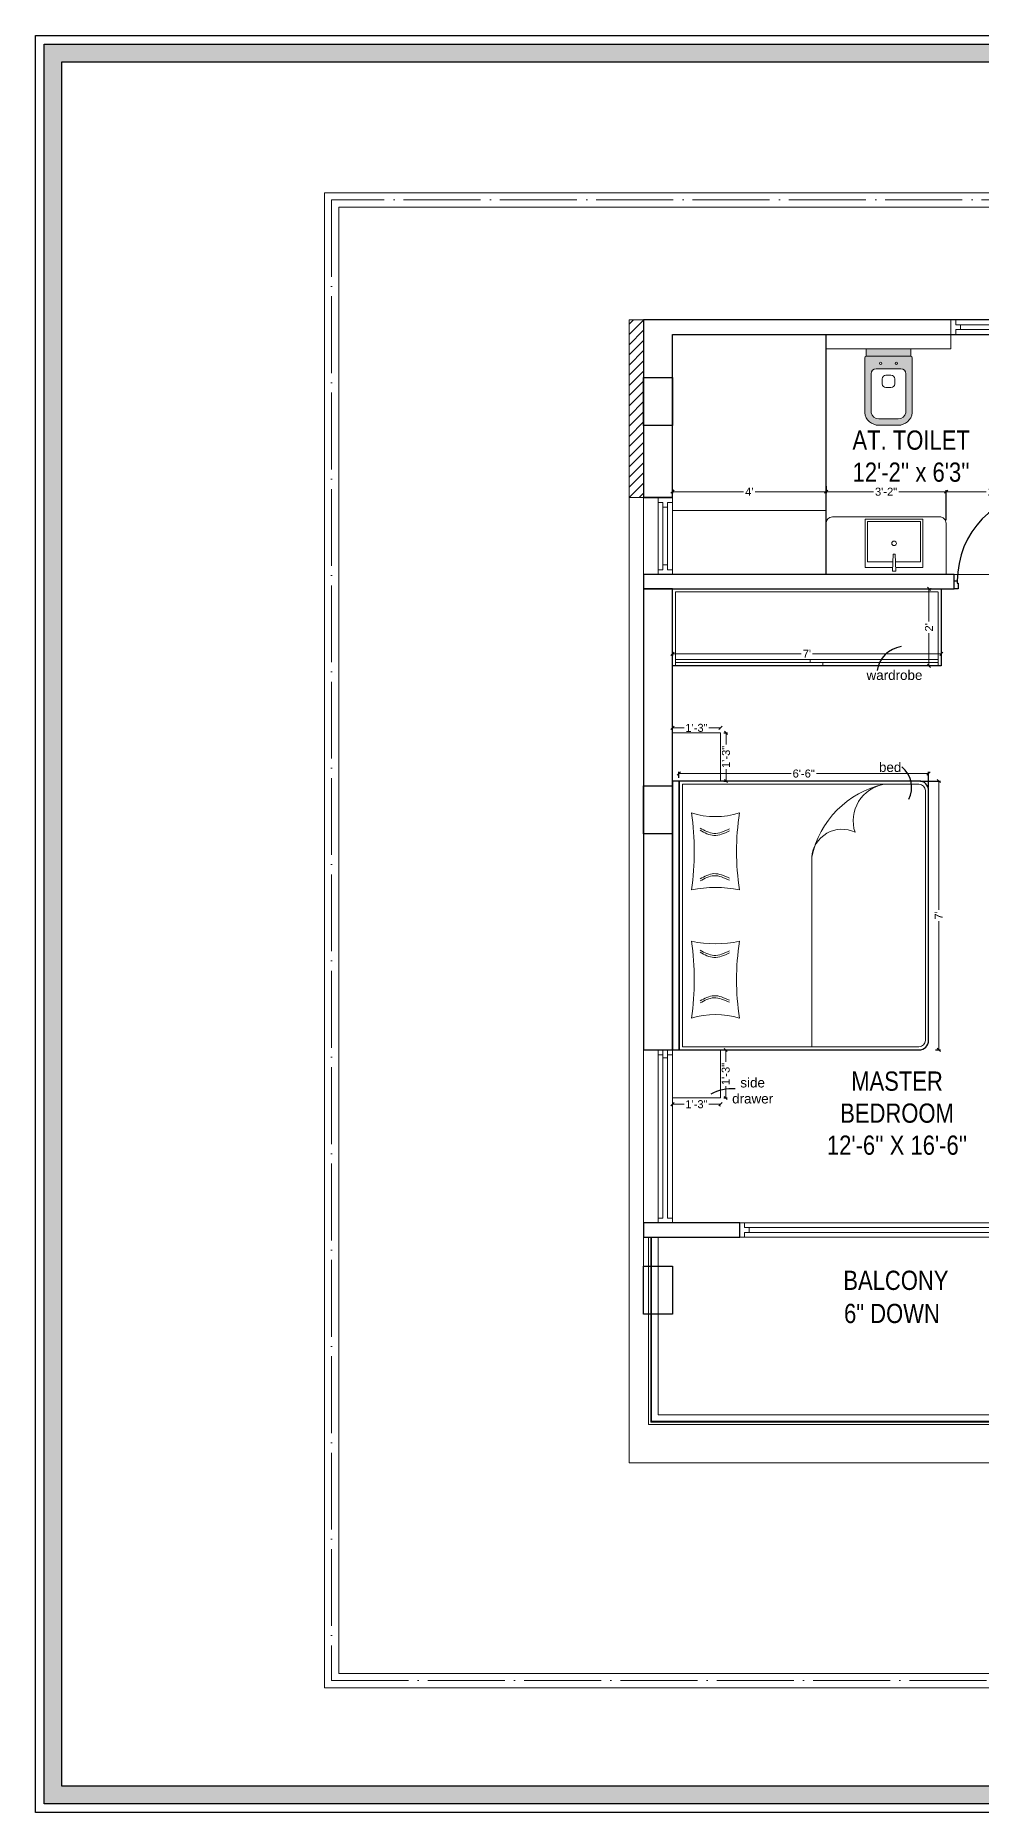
# Model space of a CAD drawing. Header units: millimetres. Extents: x 56222 to 3066687, y -650199 to -121287.
# Drawn here: x 155250 to 155545, y -179290 to -178735 of the extents above; entities that cross this region are included whole.
import ezdxf

# ---------------------------------------------------------------- set-up
doc = ezdxf.new("R2010")
doc.units = ezdxf.units.MM
doc.header["$MEASUREMENT"] = 0
doc.header["$PDMODE"] = 35
doc.linetypes.add('ACAD_ISO04W100', pattern=[30, 24, -3, 0, -3])
doc.layers.get('Defpoints').update_dxf_attribs({"color": 220})
doc.layers.add('AR DOOR', color=40, linetype='Continuous')
doc.layers.add('AR ELE-5', color=134, linetype='Continuous')
for name, color, linetype, lineweight in [('COLUMN', 1, 'Continuous', 30), ('dim05', 1, 'Continuous', 13), ('FIRST FLOOR', 7, 'Continuous', 9), ('FIRST FLOOR ( DW_RAIL )', 7, 'Continuous', 9), ('FIRST FLOOR ( TEXT )', 7, 'Continuous', 9), ('FIRST FLOOR_( PLine )_', 251, 'Continuous', 30), ('FURNITURE', 32, 'Continuous', 9), ('GROUND FLOOR', 7, 'Continuous', 9), ('GROUND FLOOR  ( DIM )', 7, 'Continuous', 9), ('Labelling', 1, 'Continuous', 25), ('NAME PLATE', 7, 'Continuous', 25), ('SECOND FLOOR ( TEXT )', 7, 'Continuous', 9), ('wall', 7, 'Continuous', 30)]:
    doc.layers.add(name, color=color, linetype=linetype, lineweight=lineweight)
doc.styles.add('Arial', font='arial.ttf')
doc.styles.add('KATHA', font='swissc.ttf')
doc.styles.get("Standard").update_dxf_attribs({"font": 'arial.ttf', "height": 6})
doc.styles.add('style4', font='ARIALN.TTF')
doc.dimstyles.new('ISO-25', dxfattribs={"dimtxt": 2.5, "dimasz": 1, "dimexe": 0.5, "dimexo": 1, "dimtad": 0, "dimdec": 1, "dimlunit": 4, "dimtxsty": 'Standard', "dimblk": 'OBLIQUE', "dimcen": 2.5, "dimclrd": 1, "dimclre": 1, "dimclrt": 5, "dimadec": 0, "dimazin": 0, "dimtfac": 1, "dimtdec": 1, "dimtmove": 0, "dimatfit": 3, "dimfxl": 1, "dimlwd": -1, "dimarcsym": 0})

# ---------------------------------------------------------------- blocks, each defined once
blk = doc.blocks.new('*U255')
for points in [[(0, 0), (0, 1120), (-30, 1120), (-30, 0)], [(40, 0), (0, 0), (0, -30), (-10, -30), (-10, -100), (40, -100)], [(-1160, 0), (-1120, 0), (-1120, -30), (-1110, -30), (-1110, -100), (-1160, -100)]]:
    blk.add_lwpolyline(points, close=True)
at = {"layer": 'AR ELE-5', "linetype": 'ByBlock', "ltscale": 15}
blk.add_arc((2, -1), 1122, 92.373, 179.9653, dxfattribs=at)
blk = doc.blocks.new('LAYOUT FILE')
at = {"layer": 'NAME PLATE', "true_color": 0xd39e00}
h = blk.add_hatch(color=42, dxfattribs=at)
h.paths.add_polyline_path([(3346889.83, -513806.18), (3346889.83, -514260.7), (3347535.56, -514260.7), (3347535.56, -513806.18)])
h.paths.add_polyline_path([(3346894.36, -513810.71), (3347531.03, -513810.71), (3347531.03, -514256.17), (3346894.36, -514256.17)], flags=16)
at = {"layer": 'NAME PLATE', "color": 42, "true_color": 0xd39e00}
for points in [[(3346887.56, -513803.91), (3347537.83, -513803.91), (3347537.83, -514262.96), (3346887.56, -514262.96)], [(3346889.83, -513806.18), (3347535.56, -513806.18), (3347535.56, -514260.7), (3346889.83, -514260.7)], [(3346894.36, -513810.71), (3347531.03, -513810.71), (3347531.03, -514256.17), (3346894.36, -514256.17)]]:
    blk.add_lwpolyline(points, close=True, dxfattribs=at)
blk = doc.blocks.new('A$C3EC62B37')
at = {"layer": 'FURNITURE', "lineweight": 30, "ltscale": 0.25, "true_color": 0xffffff}
h = blk.add_hatch(color=7, dxfattribs=at)
h.dxf.hatch_style = 1
h.paths.add_polyline_path([(-12.22, 0), (-12.22, 2.35), (-26.26, 2.35), (-26.26, 0)])
h.paths.add_polyline_path([(-26.26, 2.35), (-12.22, 2.35, 0.414214), (-11.83, 2.74), (-11.83, 19.96, 0.388639), (-16.24, 23.87), (-22.38, 23.87, 0.379499), (-26.65, 19.96), (-26.65, 2.74, 0.414214)])
h.paths.add_polyline_path([(-15.35, 6.26), (-23.13, 6.26, -0.414214), (-24.7, 7.83), (-24.7, 19.96, -0.349567), (-22.37, 21.91), (-16.24, 21.91, -0.364948), (-13.78, 19.96), (-13.78, 7.83, -0.414214)], flags=16)
h.paths.add_polyline_path([(-18.46, 8.22), (-20.02, 8.22, -0.414214), (-21.2, 9.39), (-21.2, 10.96, -0.414214), (-20.02, 12.13), (-18.46, 12.13, -0.414214), (-17.28, 10.96), (-17.28, 9.39, -0.414214)], flags=0)
h.paths.add_polyline_path([(-22.06, 4.53, -1), (-21.27, 4.53, -1)], flags=16)
at = {"layer": 'FURNITURE', "color": 0, "linetype": 'ByBlock', "lineweight": -2}
for p, q in [((-22.24, 23.87), (-16.24, 23.87)), ((-26.65, 2.74), (-26.65, 19.96)), ((-24.7, 7.83), (-24.7, 19.96)), ((-22.24, 21.91), (-16.24, 21.91)), ((-13.78, 7.83), (-13.78, 19.96)), ((-11.83, 2.74), (-11.83, 19.96)), ((-20.02, 12.13), (-18.46, 12.13)), ((-23.13, 6.26), (-15.35, 6.26)), ((-21.2, 9.39), (-21.2, 10.96)), ((-20.02, 8.22), (-18.46, 8.22)), ((-17.28, 9.39), (-17.28, 10.96)), ((-26.26, 2.35), (-12.22, 2.35)), ((-26.26, 2.35), (-26.26, 0)), ((-26.26, 0), (-12.22, 0)), ((-26.26, 0), (-12.22, 0)), ((-12.22, 2.35), (-12.22, 0))]:
    blk.add_line(p, q, dxfattribs=at)
for centre in [(-21.66, 4.53), (-16.81, 4.53)]:
    blk.add_circle(centre, 0.391, dxfattribs=at)
for centre, radius, start, end in [((-22.31, 19.5), 4.37, 89.0873, 174.0395), ((-16.17, 19.5), 4.37, 5.9605, 90.9127), ((-22.31, 19.48), 2.44, 88.437, 168.6348), ((-16.17, 19.48), 2.44, 11.3652, 91.563), ((-20.02, 10.96), 1.17, 90, 180), ((-18.46, 10.96), 1.17, 0, 90), ((-23.13, 7.83), 1.57, 180, 270), ((-20.02, 9.39), 1.17, 180, 270), ((-18.46, 9.39), 1.17, 270, 0), ((-15.35, 7.83), 1.57, 270, 0), ((-26.26, 2.74), 0.391, 180, 270), ((-12.22, 2.74), 0.391, 270, 0)]:
    blk.add_arc(centre, radius, start, end, dxfattribs=at)
blk = doc.blocks.new('_Oblique')
at = {"layer": 'wall', "color": 0, "lineweight": -2}
blk.add_line((-0.5, -0.5), (0.5, 0.5), dxfattribs=at)
blk = doc.blocks.new('*D324')
at = {"layer": 'Defpoints', "color": 0, "transparency": 16777216}
for p in [(155448.72, -178926.71), (155532.72, -178926.71), (155532.72, -178928.1)]:
    blk.add_point(p, dxfattribs=at)
at = {"layer": 'dim05', "color": 1, "linetype": 'Continuous', "lineweight": -2, "transparency": 16777216}
for p, q in [((155448.72, -178927.71), (155448.72, -178928.6)), ((155532.72, -178927.71), (155532.72, -178928.6))]:
    blk.add_line(p, q, dxfattribs=at)
at = {"layer": 'dim05', "color": 1, "linetype": 'Continuous', "transparency": 16777216}
for p, q in [((155448.72, -178928.1), (155488.95, -178928.1)), ((155532.72, -178928.1), (155492.48, -178928.1))]:
    blk.add_line(p, q, dxfattribs=at)
at = {"layer": 'dim05', "color": 1, "transparency": 16777216, "rotation": 180}
blk.add_blockref('_Oblique', (155448.72, -178928.1), dxfattribs=at)
at = {"layer": 'dim05', "color": 1, "transparency": 16777216}
blk.add_blockref('_Oblique', (155532.72, -178928.1), dxfattribs=at)
at = {"layer": 'dim05', "color": 5, "lineweight": 25, "transparency": 16777216, "insert": (155490.72, -178928.1), "char_height": 2.5, "attachment_point": 5, "style": 'Arial'}
blk.add_mtext("7'", dxfattribs=at)
blk = doc.blocks.new('*D325')
at = {"layer": 'Defpoints', "color": 0, "transparency": 16777216}
for p in [(155528.54, -178907.85), (155528.86, -178907.85), (155528.54, -178931.85)]:
    blk.add_point(p, dxfattribs=at)
at = {"layer": 'dim05', "color": 1, "linetype": 'Continuous', "transparency": 16777216}
for p, q in [((155528.86, -178907.85), (155528.86, -178918.05)), ((155528.86, -178931.85), (155528.86, -178921.64))]:
    blk.add_line(p, q, dxfattribs=at)
at = {"layer": 'dim05', "color": 1, "linetype": 'Continuous', "lineweight": -2, "transparency": 16777216}
for p, q in [((155529.54, -178907.85), (155529.36, -178907.85)), ((155529.54, -178931.85), (155529.36, -178931.85))]:
    blk.add_line(p, q, dxfattribs=at)
at = {"layer": 'dim05', "color": 1, "transparency": 16777216}
for p, rotation in [((155528.86, -178907.85), 90), ((155528.86, -178931.85), 270)]:
    blk.add_blockref('_Oblique', p, dxfattribs=dict(at, rotation=rotation))
at = {"layer": 'dim05', "color": 5, "lineweight": 25, "transparency": 16777216, "insert": (155528.86, -178919.85), "char_height": 2.5, "attachment_point": 5, "rotation": 90, "style": 'Arial'}
blk.add_mtext("2'", dxfattribs=at)
blk = doc.blocks.new('*D326')
at = {"layer": 'Defpoints', "color": 0, "transparency": 16777216}
for p in [(155496.72, -178874.78), (155448.72, -178875.69), (155496.72, -178877.49)]:
    blk.add_point(p, dxfattribs=at)
at = {"layer": 'dim05', "color": 1, "linetype": 'Continuous', "lineweight": -2, "transparency": 16777216}
for p, q in [((155448.72, -178876.69), (155448.72, -178877.99)), ((155496.72, -178875.78), (155496.72, -178877.99))]:
    blk.add_line(p, q, dxfattribs=at)
at = {"layer": 'dim05', "color": 1, "linetype": 'Continuous', "transparency": 16777216}
for p, q in [((155448.72, -178877.49), (155470.89, -178877.49)), ((155496.72, -178877.49), (155474.54, -178877.49))]:
    blk.add_line(p, q, dxfattribs=at)
at = {"layer": 'dim05', "color": 1, "transparency": 16777216, "rotation": 180}
blk.add_blockref('_Oblique', (155448.72, -178877.49), dxfattribs=at)
at = {"layer": 'dim05', "color": 1, "transparency": 16777216}
blk.add_blockref('_Oblique', (155496.72, -178877.49), dxfattribs=at)
at = {"layer": 'dim05', "color": 5, "lineweight": 25, "transparency": 16777216, "insert": (155472.72, -178877.49), "char_height": 2.5, "attachment_point": 5, "style": 'Arial'}
blk.add_mtext("4'", dxfattribs=at)
blk = doc.blocks.new('*D327')
at = {"layer": 'Defpoints', "color": 0, "transparency": 16777216}
for p in [(155496.72, -178874.78), (155534.22, -178877.49), (155534.22, -178887.34)]:
    blk.add_point(p, dxfattribs=at)
at = {"layer": 'dim05', "color": 1, "linetype": 'Continuous', "lineweight": -2, "transparency": 16777216}
for p, q in [((155496.72, -178875.78), (155496.72, -178877.99)), ((155534.22, -178886.34), (155534.22, -178876.99))]:
    blk.add_line(p, q, dxfattribs=at)
at = {"layer": 'dim05', "color": 1, "linetype": 'Continuous', "transparency": 16777216}
for p, q in [((155496.72, -178877.49), (155511.52, -178877.49)), ((155534.22, -178877.49), (155519.42, -178877.49))]:
    blk.add_line(p, q, dxfattribs=at)
at = {"layer": 'dim05', "color": 1, "transparency": 16777216, "rotation": 180}
blk.add_blockref('_Oblique', (155496.72, -178877.49), dxfattribs=at)
at = {"layer": 'dim05', "color": 1, "transparency": 16777216}
blk.add_blockref('_Oblique', (155534.22, -178877.49), dxfattribs=at)
at = {"layer": 'dim05', "color": 5, "lineweight": 25, "transparency": 16777216, "insert": (155515.47, -178877.49), "char_height": 2.5, "attachment_point": 5, "style": 'Arial'}
blk.add_mtext('3\'-2"', dxfattribs=at)
blk = doc.blocks.new('*D328')
at = {"layer": 'Defpoints', "color": 0, "transparency": 16777216}
for p in [(155567.22, -178877.49), (155567.22, -178877.75), (155534.22, -178887.34)]:
    blk.add_point(p, dxfattribs=at)
at = {"layer": 'dim05', "color": 1, "linetype": 'Continuous', "lineweight": -2, "transparency": 16777216}
for p, q in [((155534.22, -178886.34), (155534.22, -178876.99)), ((155567.22, -178876.75), (155567.22, -178876.99))]:
    blk.add_line(p, q, dxfattribs=at)
at = {"layer": 'dim05', "color": 1, "linetype": 'Continuous', "transparency": 16777216}
for p, q in [((155534.22, -178877.49), (155546.75, -178877.49)), ((155567.22, -178877.49), (155554.69, -178877.49))]:
    blk.add_line(p, q, dxfattribs=at)
at = {"layer": 'dim05', "color": 1, "transparency": 16777216, "rotation": 180}
blk.add_blockref('_Oblique', (155534.22, -178877.49), dxfattribs=at)
at = {"layer": 'dim05', "color": 1, "transparency": 16777216}
blk.add_blockref('_Oblique', (155567.22, -178877.49), dxfattribs=at)
at = {"layer": 'dim05', "color": 5, "lineweight": 25, "transparency": 16777216, "insert": (155550.72, -178877.49), "char_height": 2.5, "attachment_point": 5, "style": 'Arial'}
blk.add_mtext('2\'-9"', dxfattribs=at)
blk = doc.blocks.new('*D331')
at = {"layer": 'Defpoints', "color": 0, "transparency": 16777216}
for p in [(155464.11, -179051.85), (155465.36, -179051.85), (155463.72, -179066.85)]:
    blk.add_point(p, dxfattribs=at)
at = {"layer": 'dim05', "color": 1, "linetype": 'Continuous', "lineweight": -2, "transparency": 16777216}
for p, q in [((155465.11, -179051.85), (155465.86, -179051.85)), ((155464.72, -179066.85), (155465.86, -179066.85))]:
    blk.add_line(p, q, dxfattribs=at)
at = {"layer": 'dim05', "color": 1, "linetype": 'Continuous', "transparency": 16777216}
for p, q in [((155465.36, -179051.85), (155465.36, -179055.52)), ((155465.36, -179066.85), (155465.36, -179063.18))]:
    blk.add_line(p, q, dxfattribs=at)
at = {"layer": 'dim05', "color": 1, "transparency": 16777216}
for p, rotation in [((155465.36, -179051.85), 90), ((155465.36, -179066.85), 270)]:
    blk.add_blockref('_Oblique', p, dxfattribs=dict(at, rotation=rotation))
at = {"layer": 'dim05', "color": 5, "lineweight": 25, "transparency": 16777216, "insert": (155465.36, -179059.35), "char_height": 2.5, "attachment_point": 5, "rotation": 90, "style": 'Arial'}
blk.add_mtext('1\'-3"', dxfattribs=at)
blk = doc.blocks.new('*D332')
at = {"layer": 'Defpoints', "color": 0, "transparency": 16777216}
for p in [(155448.72, -179068.44), (155463.72, -179068.44), (155463.72, -179068.81)]:
    blk.add_point(p, dxfattribs=at)
at = {"layer": 'dim05', "color": 1, "linetype": 'Continuous', "transparency": 16777216}
for p, q in [((155448.72, -179068.81), (155452.39, -179068.81)), ((155463.72, -179068.81), (155460.05, -179068.81))]:
    blk.add_line(p, q, dxfattribs=at)
at = {"layer": 'dim05', "color": 1, "linetype": 'Continuous', "lineweight": -2, "transparency": 16777216}
for p, q in [((155448.72, -179069.44), (155448.72, -179069.31)), ((155463.72, -179069.44), (155463.72, -179069.31))]:
    blk.add_line(p, q, dxfattribs=at)
at = {"layer": 'dim05', "color": 1, "transparency": 16777216, "rotation": 180}
blk.add_blockref('_Oblique', (155448.72, -179068.81), dxfattribs=at)
at = {"layer": 'dim05', "color": 1, "transparency": 16777216}
blk.add_blockref('_Oblique', (155463.72, -179068.81), dxfattribs=at)
at = {"layer": 'dim05', "color": 5, "lineweight": 25, "transparency": 16777216, "insert": (155456.22, -179068.81), "char_height": 2.5, "attachment_point": 5, "style": 'Arial'}
blk.add_mtext('1\'-3"', dxfattribs=at)
blk = doc.blocks.new('*D333')
at = {"layer": 'Defpoints', "color": 0, "transparency": 16777216}
for p in [(155450.71, -178967.85), (155528.75, -178965.53), (155528.75, -178970.85)]:
    blk.add_point(p, dxfattribs=at)
at = {"layer": 'dim05', "color": 1, "linetype": 'Continuous', "lineweight": -2, "transparency": 16777216}
for p, q in [((155450.71, -178966.85), (155450.71, -178965.03)), ((155528.75, -178969.85), (155528.75, -178965.03))]:
    blk.add_line(p, q, dxfattribs=at)
at = {"layer": 'dim05', "color": 1, "linetype": 'Continuous', "transparency": 16777216}
for p, q in [((155450.71, -178965.53), (155485.78, -178965.53)), ((155528.75, -178965.53), (155493.69, -178965.53))]:
    blk.add_line(p, q, dxfattribs=at)
at = {"layer": 'dim05', "color": 1, "transparency": 16777216, "rotation": 180}
blk.add_blockref('_Oblique', (155450.71, -178965.53), dxfattribs=at)
at = {"layer": 'dim05', "color": 1, "transparency": 16777216}
blk.add_blockref('_Oblique', (155528.75, -178965.53), dxfattribs=at)
at = {"layer": 'dim05', "color": 5, "lineweight": 25, "transparency": 16777216, "insert": (155489.73, -178965.53), "char_height": 2.5, "attachment_point": 5, "style": 'Arial'}
blk.add_mtext('6\'-6"', dxfattribs=at)
blk = doc.blocks.new('*D303')
at = {"layer": 'Defpoints', "color": 0, "transparency": 16777216}
for p in [(155463.72, -178952.77), (155465.45, -178952.77), (155463.72, -178967.85)]:
    blk.add_point(p, dxfattribs=at)
at = {"layer": 'dim05', "color": 1, "linetype": 'Continuous', "lineweight": -2, "transparency": 16777216}
for p, q in [((155464.72, -178952.77), (155465.95, -178952.77)), ((155464.72, -178967.85), (155465.95, -178967.85))]:
    blk.add_line(p, q, dxfattribs=at)
at = {"layer": 'dim05', "color": 1, "linetype": 'Continuous', "transparency": 16777216}
for p, q in [((155465.45, -178952.77), (155465.45, -178956.48)), ((155465.45, -178967.85), (155465.45, -178964.14))]:
    blk.add_line(p, q, dxfattribs=at)
at = {"layer": 'dim05', "color": 1, "transparency": 16777216}
for p, rotation in [((155465.45, -178952.77), 90), ((155465.45, -178967.85), 270)]:
    blk.add_blockref('_Oblique', p, dxfattribs=dict(at, rotation=rotation))
at = {"layer": 'dim05', "color": 5, "lineweight": 25, "transparency": 16777216, "insert": (155465.45, -178960.31), "char_height": 2.5, "attachment_point": 5, "rotation": 90, "style": 'Arial'}
blk.add_mtext('1\'-3"', dxfattribs=at)
blk = doc.blocks.new('*D304')
at = {"layer": 'Defpoints', "color": 0, "transparency": 16777216}
for p in [(155448.72, -178950.78), (155448.72, -178951.26), (155463.72, -178950.78)]:
    blk.add_point(p, dxfattribs=at)
at = {"layer": 'dim05', "color": 1, "linetype": 'Continuous', "transparency": 16777216}
for p, q in [((155448.72, -178951.26), (155452.39, -178951.26)), ((155463.72, -178951.26), (155460.05, -178951.26))]:
    blk.add_line(p, q, dxfattribs=at)
at = {"layer": 'dim05', "color": 1, "linetype": 'Continuous', "lineweight": -2, "transparency": 16777216}
for p, q in [((155448.72, -178951.78), (155448.72, -178951.76)), ((155463.72, -178951.78), (155463.72, -178951.76))]:
    blk.add_line(p, q, dxfattribs=at)
at = {"layer": 'dim05', "color": 1, "transparency": 16777216, "rotation": 180}
blk.add_blockref('_Oblique', (155448.72, -178951.26), dxfattribs=at)
at = {"layer": 'dim05', "color": 1, "transparency": 16777216}
blk.add_blockref('_Oblique', (155463.72, -178951.26), dxfattribs=at)
at = {"layer": 'dim05', "color": 5, "lineweight": 25, "transparency": 16777216, "insert": (155456.22, -178951.26), "char_height": 2.5, "attachment_point": 5, "style": 'Arial'}
blk.add_mtext('1\'-3"', dxfattribs=at)
blk = doc.blocks.new('*D310')
at = {"layer": 'Defpoints', "color": 0, "transparency": 16777216}
for p in [(155525.22, -178967.85), (155529.93, -179051.84), (155531.92, -179051.84)]:
    blk.add_point(p, dxfattribs=at)
at = {"layer": 'dim05', "color": 1, "linetype": 'Continuous', "lineweight": -2, "transparency": 16777216}
for p, q in [((155526.22, -178967.85), (155532.42, -178967.85)), ((155530.93, -179051.84), (155532.42, -179051.84))]:
    blk.add_line(p, q, dxfattribs=at)
at = {"layer": 'dim05', "color": 1, "linetype": 'Continuous', "transparency": 16777216}
for p, q in [((155531.92, -178967.85), (155531.92, -179008.08)), ((155531.92, -179051.84), (155531.92, -179011.61))]:
    blk.add_line(p, q, dxfattribs=at)
at = {"layer": 'dim05', "color": 1, "transparency": 16777216}
for p, rotation in [((155531.92, -178967.85), 90), ((155531.92, -179051.84), 270)]:
    blk.add_blockref('_Oblique', p, dxfattribs=dict(at, rotation=rotation))
at = {"layer": 'dim05', "color": 5, "lineweight": 25, "transparency": 16777216, "insert": (155531.92, -179009.84), "char_height": 2.5, "attachment_point": 5, "rotation": 90, "style": 'Arial'}
blk.add_mtext("7'", dxfattribs=at)

msp = doc.modelspace()

# ---------------------------------------------------------------- hatches: boundary and pattern name
at = {"layer": 'GROUND FLOOR  ( DIM )'}
h = msp.add_hatch(dxfattribs=at)
h.set_pattern_fill('ANSI31', color=256, scale=18, style=0)
h.set_pattern_definition([(45, (17171.8564, -11589.7978), (-1.590990258, 1.590990258), [])])
h.paths.add_polyline_path([(155435.2181, -178823.847), (155439.7181, -178823.847), (155439.7181, -178879.347), (155435.2181, -178879.347)])

# ---------------------------------------------------------------- linework, layer by layer
at = {"layer": 'COLUMN'}
for points in [[(155439.7181, -178841.847), (155448.7181, -178841.847), (155448.7181, -178856.847), (155439.7181, -178856.847)], [(155439.7181, -178969.347), (155448.7181, -178969.347), (155448.7181, -178984.347), (155439.7181, -178984.347)], [(155439.7181, -179119.347), (155448.7181, -179119.347), (155448.7181, -179134.347), (155439.7181, -179134.347)]]:
    msp.add_lwpolyline(points, close=True, dxfattribs=at)
at = {"layer": 'FIRST FLOOR'}
for p, q in [((155439.7181, -178823.847), (155439.7181, -179134.347)), ((155439.7181, -178823.847), (155840.2181, -178823.847)), ((155448.7181, -178903.347), (155448.7181, -178828.347)), ((155448.7181, -178828.347), (155594.2181, -178828.347)), ((155439.7181, -178903.347), (155594.2181, -178903.347)), ((155439.7181, -178907.847), (155536.7181, -178907.847)), ((155536.7181, -178907.847), (155536.7181, -178903.347)), ((155439.7181, -179051.847), (155448.7181, -179051.847)), ((155469.7181, -179105.847), (155439.7181, -179105.847)), ((155469.7181, -179105.847), (155469.7181, -179110.347)), ((155448.7181, -179134.347), (155439.7181, -179134.347))]:
    msp.add_line(p, q, dxfattribs=at)
at = {"layer": 'FIRST FLOOR ( DW_RAIL )'}
msp.add_lwpolyline([(155603.2181, -179134.347), (155603.2181, -179180.847), (155435.2181, -179180.847), (155435.2181, -178823.847), (155439.7181, -178823.847)], dxfattribs=at)
for points in [[(155435.2181, -178823.847), (155840.2181, -178823.847), (155840.2182, -179134.347), (155831.2181, -179134.347), (155811.4135, -179134.347), (155771.0763, -179134.347), (155745.7181, -179134.347), (155603.2181, -179134.347), (155603.2181, -179180.847), (155435.2181, -179180.847)], [(155559.7181, -178823.847), (155558.2181, -178823.847), (155558.2181, -178825.347), (155556.7181, -178825.347), (155556.7181, -178826.847), (155538.7181, -178826.847), (155538.7181, -178825.347), (155537.2181, -178825.347), (155537.2181, -178823.847), (155535.7181, -178823.847), (155535.7181, -178828.347), (155537.2181, -178828.347), (155537.2181, -178826.847), (155538.7181, -178826.847), (155538.7181, -178825.347), (155556.7181, -178825.347), (155556.7181, -178826.847), (155558.2181, -178826.847), (155558.2181, -178828.347), (155559.7181, -178828.347), (155559.7181, -178823.847), (155535.7181, -178823.847), (155535.7181, -178828.347), (155559.7181, -178828.347)], [(155444.2181, -178879.347), (155444.2181, -178880.847), (155445.7181, -178880.847), (155445.7181, -178882.347), (155447.2181, -178882.347), (155447.2181, -178900.347), (155445.7181, -178900.347), (155445.7181, -178901.847), (155444.2181, -178901.847), (155444.2181, -178903.347), (155448.7181, -178903.347), (155448.7181, -178901.847), (155447.2181, -178901.847), (155447.2181, -178900.347), (155445.7181, -178900.347), (155445.7181, -178882.347), (155447.2181, -178882.347), (155447.2181, -178880.847), (155448.7181, -178880.847), (155448.7181, -178879.347), (155444.2181, -178879.347), (155444.2181, -178903.347), (155448.7181, -178903.347), (155448.7181, -178879.347)], [(155444.2181, -179051.847), (155444.2181, -179053.347), (155445.7181, -179053.347), (155445.7181, -179051.847), (155447.2181, -179051.847), (155447.2181, -179054.3528), (155445.7181, -179054.3528), (155445.7181, -179104.347), (155444.2181, -179104.347), (155444.2181, -179105.847), (155448.7181, -179105.847), (155448.7181, -179104.347), (155447.2181, -179104.347), (155447.2181, -179054.3528), (155445.7181, -179054.3528), (155445.7181, -179051.847), (155447.2181, -179051.847), (155447.2181, -179053.347), (155448.7181, -179053.347), (155448.7181, -179051.847), (155444.2181, -179051.847), (155444.2181, -179105.847), (155448.7181, -179105.847), (155448.7181, -179051.847)], [(155577.7181, -179105.847), (155576.2181, -179105.847), (155576.2181, -179107.347), (155574.7181, -179107.347), (155574.7181, -179108.847), (155472.7181, -179108.847), (155472.7181, -179107.347), (155471.2181, -179107.347), (155471.2181, -179105.847), (155469.7181, -179105.847), (155469.7181, -179110.347), (155471.2181, -179110.347), (155471.2181, -179108.847), (155472.7181, -179108.847), (155472.7181, -179107.347), (155574.7181, -179107.347), (155574.7181, -179108.847), (155576.2181, -179108.847), (155576.2181, -179110.347), (155577.7181, -179110.347), (155577.7181, -179105.847), (155469.7181, -179105.847), (155469.7181, -179110.347), (155577.7181, -179110.347)], [(155441.2181, -179110.347), (155444.2181, -179110.347), (155444.2181, -179165.847), (155598.7181, -179165.847), (155598.7181, -179167.847), (155442.2181, -179167.847), (155442.2181, -179110.347), (155441.9181, -179110.347), (155441.9181, -179168.147), (155598.7181, -179168.147), (155598.7181, -179165.847), (155444.2181, -179165.847), (155444.2181, -179110.347), (155441.2181, -179110.347), (155441.2181, -179168.847), (155598.7181, -179168.847), (155598.7181, -179165.847), (155444.2181, -179165.847), (155444.2181, -179110.347)]]:
    msp.add_lwpolyline(points, close=True, dxfattribs=at)
at = {"layer": 'FIRST FLOOR_( PLine )_'}
for points in [[(155694.7181, -178959.847), (155694.7181, -178979.847), (155603.2181, -178979.847), (155603.2181, -178907.847), (155664.7181, -178907.847), (155664.7181, -178903.347), (155603.2181, -178903.347), (155603.2181, -178823.847), (155439.7181, -178823.847), (155439.7181, -178879.347)], [(155448.7181, -178879.347), (155439.7181, -178879.347), (155448.7181, -178879.347), (155448.7181, -178828.347), (155594.2181, -178828.347), (155594.2181, -178903.347), (155582.2181, -178903.347), (155582.2181, -178907.847), (155582.2181, -178903.347)]]:
    msp.add_lwpolyline(points, dxfattribs=at)
for points in [[(155536.7181, -178903.347), (155439.7181, -178903.347), (155439.7181, -178907.847), (155536.7181, -178907.847)], [(155448.7181, -178907.847), (155439.7181, -178907.847), (155439.7181, -179051.847), (155448.7181, -179051.847)], [(155469.7181, -179105.847), (155439.7181, -179105.847), (155439.7181, -179110.347), (155469.7181, -179110.347)]]:
    msp.add_lwpolyline(points, close=True, dxfattribs=at)
at = {"layer": 'FURNITURE', "color": 5, "lineweight": 30, "ltscale": 10000}
msp.add_line((155496.7181, -178903.347), (155496.7181, -178828.347), dxfattribs=at)
at = {"layer": 'FURNITURE'}
for p, q in [((155449.7181, -178908.7513), (155531.7181, -178908.7513)), ((155449.7181, -178931.7513), (155449.7181, -178908.7513)), ((155531.7181, -178908.847), (155531.7181, -178931.847)), ((155531.7181, -178929.847), (155449.7181, -178929.847)), ((155491.7181, -178929.847), (155491.7181, -178930.847)), ((155531.7181, -178930.847), (155449.7181, -178930.847)), ((155495.7181, -178930.847), (155495.7181, -178931.847)), ((155463.7181, -178952.7747), (155448.7181, -178952.7747)), ((155463.7181, -178967.847), (155463.7181, -178952.7747)), ((155492.2438, -179050.847), (155492.2438, -178991.654)), ((155463.7209, -179051.847), (155463.7195, -179066.847)), ((155463.7195, -179066.847), (155448.7181, -179066.847))]:
    msp.add_line(p, q, dxfattribs=at)
for points in [[(155535.7181, -178832.847), (155535.7181, -178828.347), (155496.7181, -178828.347), (155496.7181, -178832.847)], [(155496.7181, -178883.347), (155496.7181, -178903.347), (155448.7181, -178903.347), (155448.7181, -178883.347)], [(155517.6825, -178896.9641), (155518.2541, -178896.9637), (155518.5119, -178902.2605), (155517.4317, -178902.2612)]]:
    msp.add_lwpolyline(points, close=True, dxfattribs=at)
for points in [[(155534.2181, -178903.347), (155496.7181, -178903.347), (155496.7181, -178887.3412, -0.41421322), (155498.7181, -178885.3412), (155532.2181, -178885.3412, -0.4142139), (155534.2181, -178887.3412)], [(155527.7478, -179048.847), (155527.7478, -178970.847, 0.41421356), (155525.7478, -178968.847), (155451.817, -178968.847), (155451.817, -179050.847), (155525.7478, -179050.847, 0.41421356)], [(155505.765, -178983.858, 0.52796512), (155492.2438, -178991.654, -0.29648943), (155514.8865, -178968.847, 0.4593765), (155505.765, -178983.858)]]:
    msp.add_lwpolyline(points, format="xyb", close=True, dxfattribs=at)
for points in [[(155518.4594, -178901.1803), (155526.9704, -178901.1658), (155526.9616, -178886.0719), (155508.9616, -178886.0925), (155508.9704, -178901.1864), (155517.4828, -178901.1809)], [(155518.3717, -178899.3799), (155526.249, -178899.3659), (155526.242, -178886.7925), (155509.6823, -178886.8122), (155509.6894, -178899.3855), (155517.5681, -178899.3804)]]:
    msp.add_lwpolyline(points, dxfattribs=at)
at = {"layer": 'FURNITURE', "lineweight": 30}
for points in [[(155448.7181, -178907.847), (155532.7181, -178907.847), (155532.7181, -178931.847), (155448.7181, -178931.847)], [(155450.817, -179051.847), (155450.817, -178967.847), (155448.7181, -178967.847), (155448.7181, -179051.847)]]:
    msp.add_lwpolyline(points, close=True, dxfattribs=at)
msp.add_lwpolyline([(155528.7478, -179048.847), (155528.7478, -178970.847, 0.41421356), (155525.7478, -178967.847), (155450.817, -178967.847), (155450.817, -179051.847), (155525.7478, -179051.847, 0.41421356)], format="xyb", close=True, dxfattribs=at)
at = {"layer": 'FURNITURE', "elevation": -0.0053}
for points in [[(155469.6379, -179001.838, 0.10058607), (155454.6379, -179001.838, 0.07572579), (155454.6379, -178977.838, 0.14896716), (155469.6379, -178977.838, 0.0741156)], [(155469.6379, -179017.919, -0.10058607), (155454.6379, -179017.919, -0.07572579), (155454.6379, -179041.919, -0.14896716), (155469.6379, -179041.919, -0.0741156)]]:
    msp.add_lwpolyline(points, format="xyb", close=True, dxfattribs=at)
at = {"layer": 'FURNITURE'}
msp.add_circle((155517.966, -178893.6188), 0.7202, dxfattribs=at)
for points in [[(155457.3763, -178982.5798, -0.0053), (155458.7933, -178983.3518, -0.0053), (155461.787, -178984.9826, -0.0053), (155464.9037, -178983.542, -0.0053), (155466.5451, -178982.7832, -0.0053)], [(155457.3763, -178983.2245, -0.0053), (155458.7933, -178983.9965, -0.0053), (155461.787, -178985.6274, -0.0053), (155464.9037, -178984.1867, -0.0053), (155466.5451, -178983.428, -0.0053)], [(155457.3763, -178998.4156, -0.0053), (155458.7933, -178997.6436, -0.0053), (155461.787, -178996.0128, -0.0053), (155464.9037, -178997.4534, -0.0053), (155466.5451, -178998.2121, -0.0053)], [(155457.3763, -178999.0604, -0.0053), (155458.7933, -178998.2884, -0.0053), (155461.787, -178996.6575, -0.0053), (155464.9037, -178998.0982, -0.0053), (155466.5451, -178998.8569, -0.0053)], [(155457.3763, -179020.6967, -0.0053), (155458.7933, -179021.4687, -0.0053), (155461.787, -179023.0995, -0.0053), (155464.9037, -179021.6589, -0.0053), (155466.5451, -179020.9001, -0.0053)], [(155457.3763, -179021.3414, -0.0053), (155458.7933, -179022.1134, -0.0053), (155461.787, -179023.7443, -0.0053), (155464.9037, -179022.3036, -0.0053), (155466.5451, -179021.5449, -0.0053)], [(155457.3763, -179036.5325, -0.0053), (155458.7933, -179035.7605, -0.0053), (155461.787, -179034.1297, -0.0053), (155464.9037, -179035.5703, -0.0053), (155466.5451, -179036.329, -0.0053)], [(155457.3763, -179037.1773, -0.0053), (155458.7933, -179036.4053, -0.0053), (155461.787, -179034.7744, -0.0053), (155464.9037, -179036.2151, -0.0053), (155466.5451, -179036.9738, -0.0053)]]:
    msp.add_open_spline(points, degree=3, knots=[0, 0, 0, 0, 4.57791705, 9.67113696, 9.67113696, 9.67113696, 9.67113696], dxfattribs=at)
at = {"layer": 'GROUND FLOOR'}
for p, q in [((155339.9681, -178784.097), (155840.2181, -178784.097)), ((155339.9681, -178784.097), (155339.9681, -179251.097)), ((155344.4681, -178788.597), (155840.2181, -178788.597)), ((155344.4681, -178788.597), (155344.4681, -179246.597)), ((155344.4681, -179246.597), (155840.2181, -179246.597)), ((155339.9681, -179251.097), (155840.2181, -179251.097))]:
    msp.add_line(p, q, dxfattribs=at)
at = {"layer": 'GROUND FLOOR', "color": 1, "linetype": 'ACAD_ISO04W100'}
msp.add_lwpolyline([(155840.2181, -178786.347), (155342.2181, -178786.347), (155342.2181, -179248.847), (155840.2181, -179248.847)], dxfattribs=at)
at = {"layer": 'GROUND FLOOR  ( DIM )'}
msp.add_lwpolyline([(155439.7181, -178823.847), (155435.2181, -178823.847), (155435.2181, -178879.347), (155448.7181, -178879.347)], dxfattribs=at)
msp.add_lwpolyline([(155435.2181, -178823.847), (155439.7181, -178823.847), (155439.7181, -178879.347), (155435.2181, -178879.347)], close=True, dxfattribs=at)
at = {"layer": 'Labelling', "color": 1}
for centre, radius, start, end in [((155521.4318, -178934.6812, -0.0006), 8.8915, 98.354103, 171.276609), ((155515.2552, -178969.804, -0.0704), 8.2055, 332.714834, 50.952724), ((155467.5378, -179078.3678), 14.4168, 86.748345, 118.440144)]:
    msp.add_arc(centre, radius, start, end, dxfattribs=at)

# ---------------------------------------------------------------- block references
at = {"layer": 'AR DOOR', "linetype": 'ByBlock', "lineweight": -2, "extrusion": (0, 0, -1), "xscale": -0.02500000000004329, "yscale": 0.02500000000004329, "zscale": -0.02500000000004329}
msp.add_blockref('*U255', (-155565.7181, -178905.347), dxfattribs=at)
at = {"layer": 'FURNITURE', "xscale": -1, "rotation": 180}
msp.add_blockref('A$C3EC62B37', (155535.4571, -178832.847), dxfattribs=at)
at = {"layer": 'NAME PLATE', "lineweight": 0, "xscale": 1.209046105522275, "yscale": 1.209046105522275, "zscale": 1.209046105522275}
msp.add_blockref('LAYOUT FILE', (-3891291.6727, 442477.617, 0.1256), dxfattribs=at)

# ---------------------------------------------------------------- texts
at = {"layer": 'FIRST FLOOR ( TEXT )', "char_height": 6, "attachment_point": 5, "style": 'KATHA'}
for s, insert in [("AT. TOILET\\P12'-2'' x 6'3''", (155523.2938, -178866.4111)), ('BALCONY', (155518.5348, -179123.8487))]:
    msp.add_mtext(s, dxfattribs=dict(at, insert=insert))
at = {"layer": 'FIRST FLOOR ( TEXT )', "color": 5, "insert": (155517.2986, -179134.193), "char_height": 6, "attachment_point": 5, "style": 'KATHA'}
msp.add_mtext('6" DOWN', dxfattribs=at)
at = {"layer": 'Labelling', "color": 1, "char_height": 3, "width": 33.454272, "attachment_point": 5, "style": 'style4'}
for s, insert in [('\\A1;{\\fArial|b0|i0|c0|p34;wardrobe}', (155518.0889, -178934.7959, -0.0704)), ('\\A1;\\pxql;{\\fArial|b0|i0|c0|p34;bed}', (155529.9696, -178963.5505, -0.0704)), ('\\A1;{\\fArial|b0|i0|c0|p34;side \\Pdrawer}', (155473.7716, -179064.5839, -0.0006))]:
    msp.add_mtext(s, dxfattribs=dict(at, insert=insert))
at = {"layer": 'SECOND FLOOR ( TEXT )', "insert": (155518.8867, -179071.6246), "char_height": 6, "attachment_point": 5, "style": 'KATHA'}
msp.add_mtext("MASTER \\PBEDROOM\\P12'-6'' X 16'-6''", dxfattribs=at)

# ---------------------------------------------------------------- dimensions: what is measured, and where the dimension line sits
at = {"layer": 'dim05', "color": 27, "lineweight": 25, "true_color": 0x7d5120}
for base, p1, p2, picture, middle in [((155496.7181, -178877.4931), (155448.7181, -178875.6877), (155496.7181, -178874.785), '*D326', (155472.7181, -178877.4931)), ((155534.2181372765, -178877.4930650097), (155496.7181372766, -178874.7849501114), (155534.2181372765, -178887.3411943211), '*D327', (155515.4681372766, -178877.4930650097)), ((155567.2181, -178877.4931), (155534.2181, -178887.3412), (155567.2181, -178877.7546), '*D328', (155550.7181, -178877.4931)), ((155532.7181, -178928.0981), (155448.7181, -178926.7059), (155532.7181, -178926.7059), '*D324', (155490.7181, -178928.0981)), ((155448.7181, -178951.2649), (155463.7181, -178950.7795), (155448.7181, -178950.7795), '*D304', (155456.2181, -178951.2649)), ((155528.7478, -178965.5261), (155450.7141, -178967.847), (155528.7478, -178970.847), '*D333', (155489.731, -178965.5261)), ((155463.7184, -179068.8056), (155448.7181, -179068.4436), (155463.7184, -179068.445), '*D332', (155456.2182, -179068.8056))]:
    dim = msp.add_linear_dim(base=base, p1=p1, p2=p2, dimstyle='ISO-25', override={"dimdec": 0, "dimtxsty": 'Arial'}, dxfattribs=at)
    dim.commit()
    dim.dimension.update_dxf_attribs({"geometry": picture, "text_midpoint": middle})
for base, p1, p2, override, picture, middle in [((155528.8581, -178907.847), (155528.5416, -178931.847), (155528.5416, -178907.847), {"dimdec": 0, "dimtxsty": 'Arial'}, '*D325', (155528.8581, -178919.847)), ((155465.452, -178952.7747), (155463.7181, -178967.847), (155463.7181, -178952.7747), {"dimdec": 0, "dimtxsty": 'Arial'}, '*D303', (155465.452, -178960.3109)), ((155531.9162, -179051.8382), (155525.2214, -178967.847), (155529.9274, -179051.8382), {"dimtxsty": 'Arial'}, '*D310', (155531.9162, -179009.8426)), ((155465.3585, -179051.8485), (155463.7195, -179066.847), (155464.1136, -179051.8485), {"dimdec": 0, "dimtxsty": 'Arial'}, '*D331', (155465.3585, -179059.3477))]:
    dim = msp.add_linear_dim(base=base, p1=p1, p2=p2, angle=90, dimstyle='ISO-25', override=override, dxfattribs=at)
    dim.commit()
    dim.dimension.update_dxf_attribs({"geometry": picture, "text_midpoint": middle})

doc.saveas('drawing.dxf')
